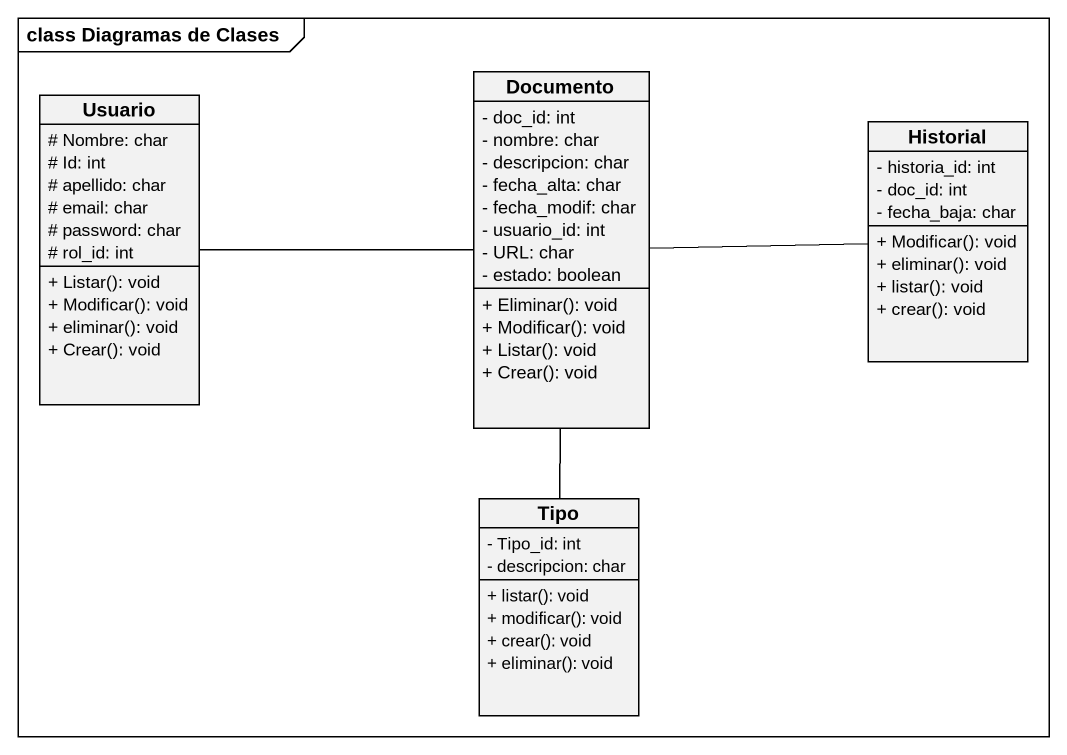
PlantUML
@startuml
mainframe class Diagramas de Clases
hide circle
hide empty members
skinparam classAttributeIconSize 0
class Usuario {
  # Nombre: char
  # Id: int
  # apellido: char
  # email: char
  # password: char
  # rol_id: int
  + Listar(): void
  + Modificar(): void
  + eliminar(): void
  + Crear(): void
}
class Documento {
  - doc_id: int
  - nombre: char
  - descripcion: char
  - fecha_alta: char
  - fecha_modif: char
  - usuario_id: int
  - URL: char
  - estado: boolean
  + Eliminar(): void
  + Modificar(): void
  + Listar(): void
  + Crear(): void
}
class Historial {
  - historia_id: int
  - doc_id: int
  - fecha_baja: char
  + Modificar(): void
  + eliminar(): void
  + listar(): void
  + crear(): void
}
class Tipo {
  - Tipo_id: int
  - descripcion: char
  + listar(): void
  + modificar(): void
  + crear(): void
  + eliminar(): void
}
Usuario -right- Documento
Documento -right- Historial
Documento -- Tipo
@enduml
